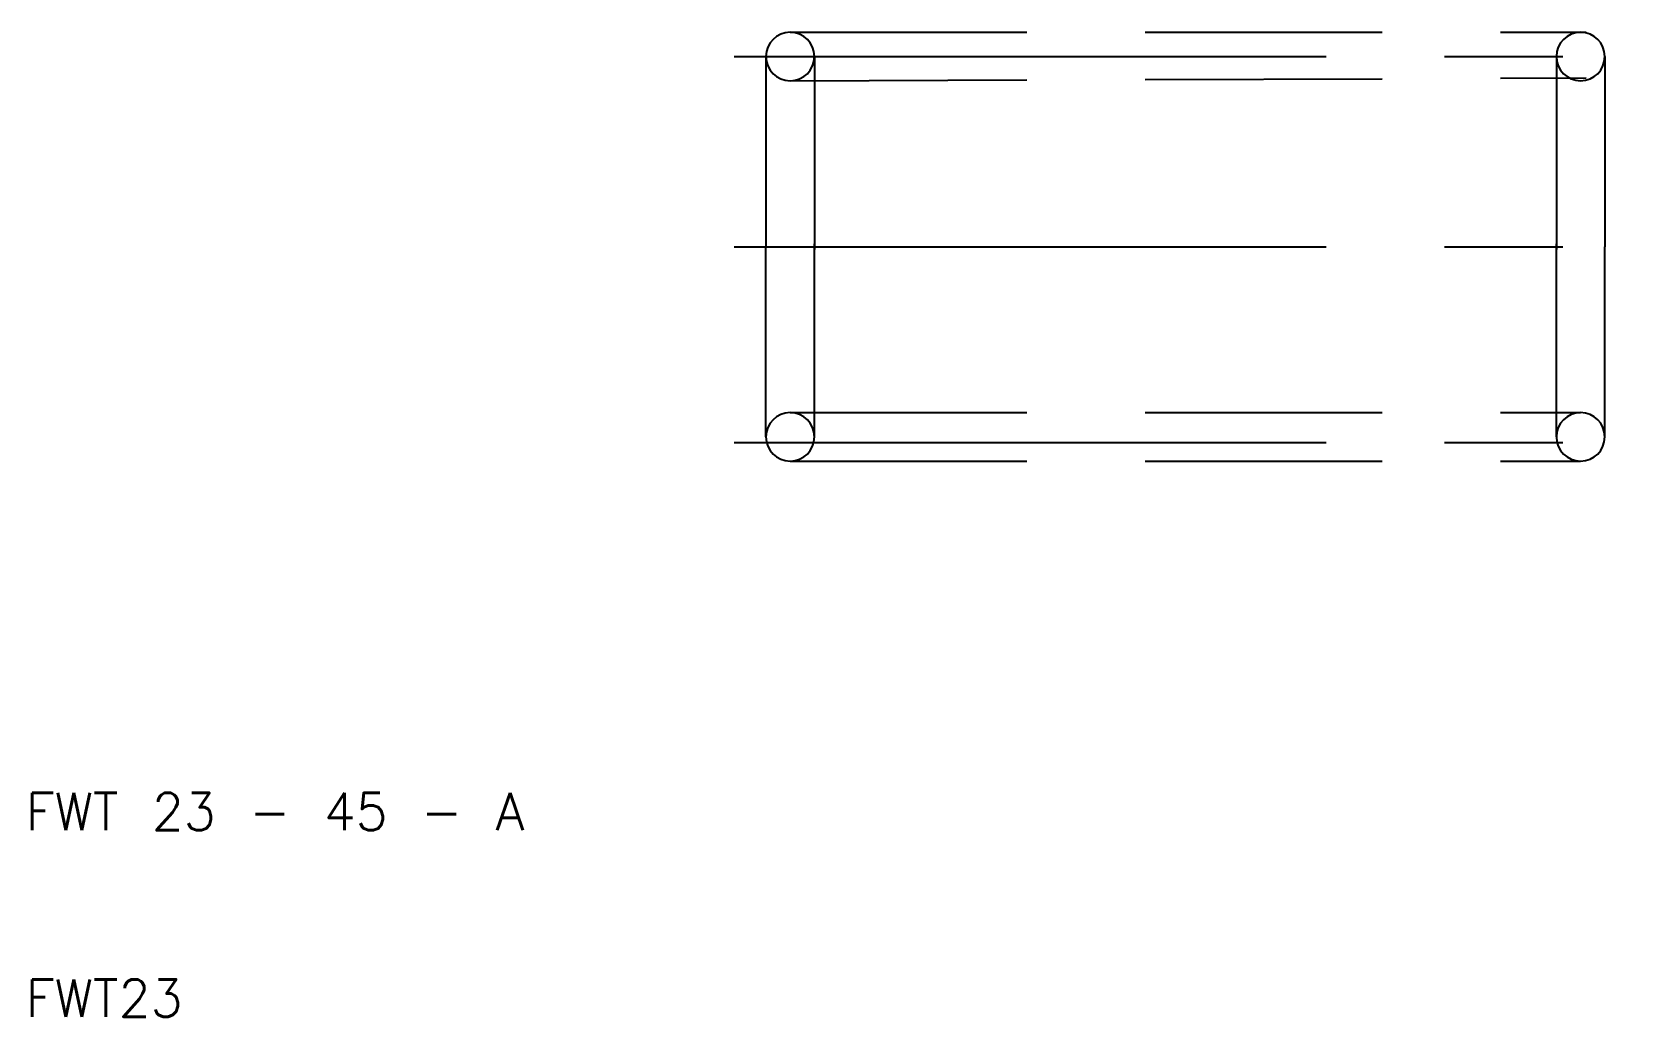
# Model space of a CAD drawing. Extents: x 10.3 to 97, y 10 to 62.8.
import ezdxf

# ---------------------------------------------------------------- set-up
doc = ezdxf.new("R2010")
doc.units = 0
doc.linetypes.add('CENTER', pattern=[50.8, 31.75, -6.35, 6.35, -6.35])
doc.linetypes.add('DASHED', pattern=[19.05, 12.7, -6.35])
doc.layers.get('0').update_dxf_attribs({"linetype": 'CONTINUOUS'})
doc.layers.add('CENTER', color=1, linetype='CENTER')
doc.styles.get("Standard").update_dxf_attribs({"font": 'txt.shx'})

msp = doc.modelspace()

# ---------------------------------------------------------------- linework, layer by layer
at = {"color": 3, "linetype": 'DASHED'}
for p, q in [((51, 62.8), (93.7, 62.8)), ((51, 60.2), (93.7, 60.35)), ((51, 42.4), (93.4, 42.4)), ((51, 39.8), (93.4, 39.8))]:
    msp.add_line(p, q, dxfattribs=at)
at = {"color": 7, "linetype": 'CONTINUOUS'}
for p, q in [((49.7, 61.5), (49.7, 51.3)), ((52.3, 61.5), (52.3, 51.15)), ((92.1, 61.5), (92.1, 51.15)), ((94.7, 61.5), (94.7, 51.3)), ((49.7, 41.1), (49.7, 51.3)), ((52.3, 41.1), (52.3, 51.45)), ((92.1, 41.1), (92.1, 51.45)), ((94.7, 41.1), (94.7, 51.3))]:
    msp.add_line(p, q, dxfattribs=at)
for centre, start, end in [((51, 61.5), 0, 180), ((93.4, 61.5), 0, 180), ((51, 41.1), 180, 0), ((93.4, 41.1), 180, 0)]:
    msp.add_arc(centre, 1.3, start, end, dxfattribs=at)
at = {"color": 3, "linetype": 'CONTINUOUS'}
for centre, start, end in [((51, 61.5), 180, 0), ((93.4, 61.5), 180, 0), ((51, 41.1), 0, 180), ((93.4, 41.1), 0, 180)]:
    msp.add_arc(centre, 1.3, start, end, dxfattribs=at)
at = {"layer": 'CENTER', "linetype": 'CENTER'}
for p, q in [((48, 61.5), (96, 61.5)), ((48, 51.3), (97, 51.3)), ((48, 40.8), (96, 40.8))]:
    msp.add_line(p, q, dxfattribs=at)

# ---------------------------------------------------------------- texts
for s, p in [('FWT 23 - 45 - A', (10, 20)), ('FWT23', (10, 10))]:
    msp.add_text(s, height=2).set_placement(p)

doc.saveas('drawing.dxf')
